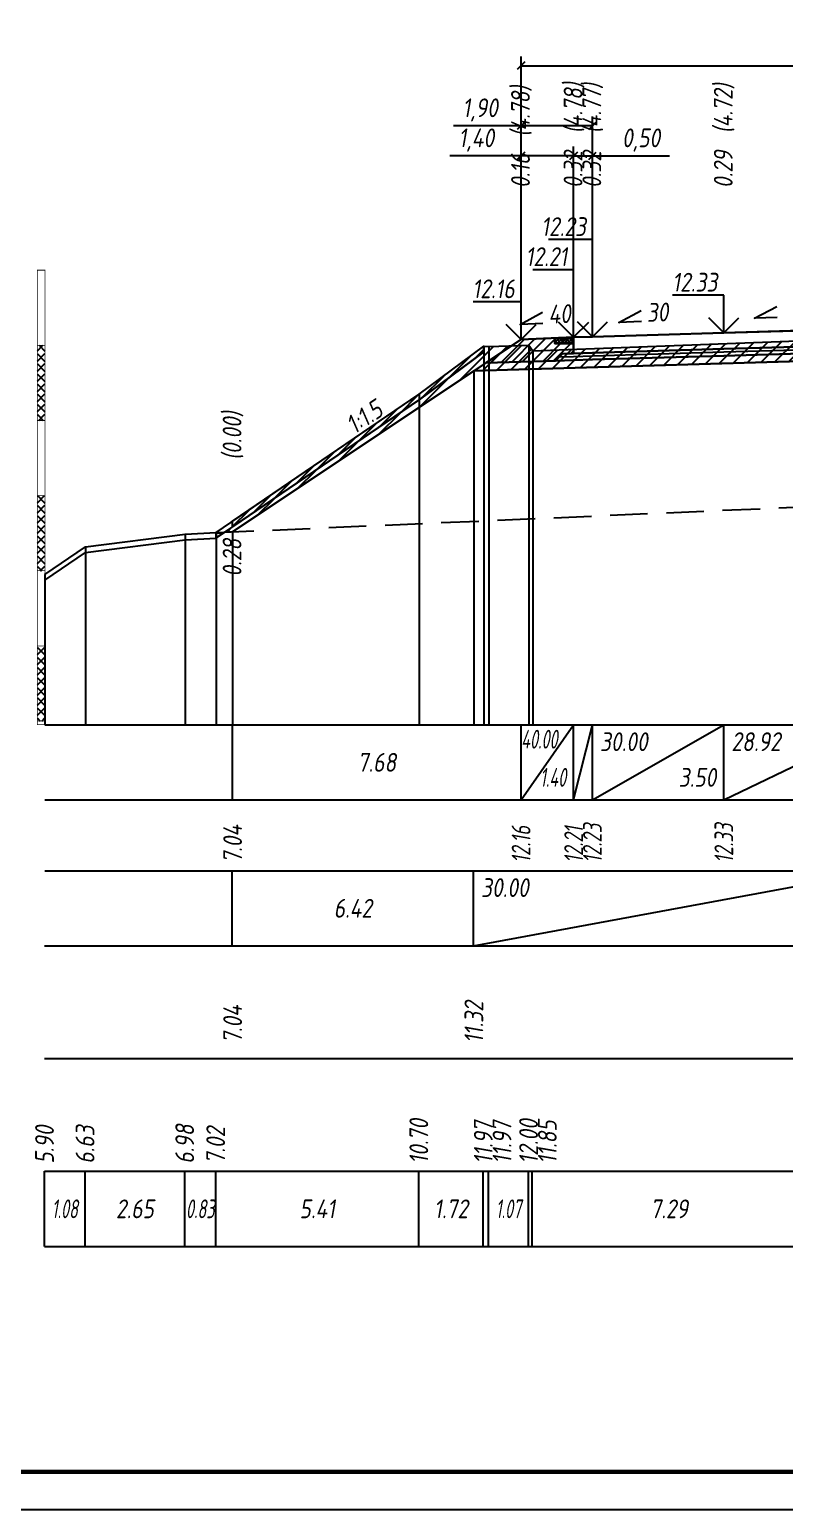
# Model space of a CAD drawing. Extents: x -717 to 1451, y -133302 to 233.
# Drawn here: x 78 to 178.5, y -99532.4 to -99335.5 of the extents above; entities that cross this region are included whole.
import ezdxf
from ezdxf.enums import TextEntityAlignment as Align

# ---------------------------------------------------------------- set-up
doc = ezdxf.new("R2010")
doc.units = 0
doc.linetypes.add('штриховая', pattern=[0.75, 0.5, -0.25])
for name, color, linetype in [('Интерполированный поперечник', 2, 'Continuous'), ('Код_510', 7, 'Continuous'), ('Код_514', 1, 'Continuous'), ('Код_516', 1, 'Continuous'), ('Контур_0', 7, 'Continuous'), ('Контур_2521', 7, 'Continuous'), ('Контур_2564', 7, 'Continuous'), ('Контур_2660', 7, 'Continuous'), ('Контур_2665', 7, 'Continuous'), ('Контур_400', 7, 'Continuous'), ('Контур_508', 7, 'Continuous'), ('Контур_512', 7, 'Continuous'), ('Контур_513', 7, 'Continuous'), ('Контур_818', 7, 'Continuous'), ('Красный поперечник', 1, 'Continuous'), ('Линейка абсолютных высот', 7, 'Continuous'), ('Объём_2501', 7, 'Continuous'), ('Объём_2564', 7, 'Continuous'), ('Объём_2650', 7, 'Continuous'), ('Объём_2660', 7, 'Continuous'), ('Объём_2661', 7, 'Continuous'), ('Объём_2665', 7, 'Continuous'), ('Объём_2666', 7, 'Continuous'), ('Объём_2667', 7, 'Continuous'), ('Объём_2668', 7, 'Continuous'), ('Объём_2669', 7, 'Continuous'), ('Объём_2675', 7, 'Continuous'), ('Откосы', 7, 'Continuous'), ('Отметки покрытия', 7, 'Continuous'), ('Рабочие отметки', 7, 'Continuous'), ('Рабочие отметки доп.', 7, 'Continuous'), ('Таблица', 7, 'Continuous'), ('Уклоны проезжей части', 7, 'Continuous'), ('Черный поперечник', 3, 'Continuous')]:
    doc.layers.add(name, color=color, linetype=linetype)
for name, color, linetype, true_color in [('Контур_2540', 2, 'Continuous', 0xffff00), ('Контур_2560', 2, 'Continuous', 0xffff00), ('Контур_2561', 7, 'Continuous', 0xff8040), ('Контур_2562', 3, 'Continuous', 0x00ff00), ('Контур_2563', 7, 'Continuous', 0xff8000), ('Контур_2570', 7, 'Continuous', 0x80ff00), ('Контур_2736', 4, 'Continuous', 0x00ffff), ('Контур_2737', 4, 'Continuous', 0x00ffff), ('Контур_2738', 4, 'Continuous', 0x00ffff), ('Контур_2739', 4, 'Continuous', 0x00ffff), ('Контур_2741', 4, 'Continuous', 0x00ffff), ('Контур_2742', 4, 'Continuous', 0x00ffff), ('Контур_2743', 4, 'Continuous', 0x00ffff), ('Контур_2744', 7, 'Continuous', 0xa4ffff), ('Контур_2745', 7, 'Continuous', 0xa4ffff), ('Контур_2747', 4, 'Continuous', 0x00ffff), ('Контур_2748', 4, 'Continuous', 0x00ffff), ('Контур_2749', 4, 'Continuous', 0x00ffff), ('Контур_2750', 4, 'Continuous', 0x00ffff), ('Контур_2751', 4, 'Continuous', 0x00ffff), ('Контур_2752', 4, 'Continuous', 0x00ffff), ('Контур_402', 7, 'Continuous', 0xff6464), ('Контур_703', 4, 'Continuous', 0x00ffff), ('Контур_705', 4, 'Continuous', 0x00ffff), ('Контур_707', 4, 'Continuous', 0x00ffff), ('Контур_720', 131, 'Continuous', 0xaaffff), ('Объём_2500', 7, 'Continuous', 0xc0c0c0), ('Объём_2520', 7, 'Continuous', 0x80ffff), ('Объём_2540', 2, 'Continuous', 0xffff00), ('Объём_2560', 2, 'Continuous', 0xffff00), ('Объём_2561', 7, 'Continuous', 0xff8040), ('Объём_2562', 3, 'Continuous', 0x00ff00), ('Объём_2563', 7, 'Continuous', 0xff8000), ('Объём_2570', 7, 'Continuous', 0x80ff00), ('Объём_2580', 3, 'Continuous', 0x00ff00), ('Объём_2600', 7, 'Continuous', 0x808000)]:
    doc.layers.add(name, color=color, linetype=linetype, true_color=true_color)
doc.styles.get("Standard").update_dxf_attribs({"font": 'txt', "height": 2.5})
doc.styles.add('М', font='romand.shx', dxfattribs={"width": 0.8, "oblique": 10, "height": 2.5})
doc.dimstyles.new('ISO-25', dxfattribs={"dimtxt": 2.5, "dimasz": 2.5, "dimexe": 1.25, "dimexo": 0.625, "dimtad": 1, "dimtxsty": 'Standard', "dimcen": 2.5, "dimadec": 0, "dimazin": 0, "dimtfac": 1, "dimtmove": 0, "dimatfit": 3, "dimfxl": 1, "dimarcsym": 0})
pattern_1 = [(45.0000013, (0, 0), (-0.67351924, 0.673519211), []), (135.0000003, (0, 0), (-0.673519222, -0.67351923), [])]

# ---------------------------------------------------------------- blocks, each defined once
blk = doc.blocks.new('_Oblique')
at = {"color": 0, "linetype": 'ByBlock', "lineweight": -2}
blk.add_line((-0.5, -0.5), (0.5, 0.5), dxfattribs=at)
blk = doc.blocks.new('*D1987')
at = {"color": 0, "lineweight": -2, "transparency": 16777216}
for p, q in [((143.41, -99352.29), (133.91, -99352.29)), ((143.41, -99376.15), (143.41, -99351.04)), ((150.41, -99352.29), (143.41, -99352.29)), ((150.41, -99375.87), (150.41, -99351.04))]:
    blk.add_line(p, q, dxfattribs=at)
at = {"layer": 'Defpoints', "color": 0, "transparency": 16777216}
for p in [(150.41, -99352.29), (143.41, -99376.77), (150.41, -99376.49)]:
    blk.add_point(p, dxfattribs=at)
at = {"color": 0, "lineweight": -2, "transparency": 16777216, "rotation": 180}
blk.add_blockref('_Oblique', (143.41, -99352.29), dxfattribs=at)
at = {"color": 0, "lineweight": -2, "transparency": 16777216}
blk.add_blockref('_Oblique', (150.41, -99352.29), dxfattribs=at)
at = {"color": 0, "transparency": 16777216, "insert": (137.45, -99350.18), "char_height": 2.5, "width": 8.75, "attachment_point": 5, "style": 'М'}
blk.add_mtext('1,40', dxfattribs=at)
blk = doc.blocks.new('*D1989')
at = {"color": 0, "lineweight": -2, "transparency": 16777216}
for p, q in [((150.41, -99375.87), (150.41, -99351.04)), ((150.41, -99352.29), (152.91, -99352.29)), ((152.91, -99375.79), (152.91, -99351.04)), ((152.91, -99352.29), (163.16, -99352.29))]:
    blk.add_line(p, q, dxfattribs=at)
at = {"layer": 'Defpoints', "color": 0, "transparency": 16777216}
for p in [(152.91, -99352.29), (150.41, -99376.49), (152.91, -99376.42)]:
    blk.add_point(p, dxfattribs=at)
at = {"color": 0, "lineweight": -2, "transparency": 16777216, "rotation": 180}
blk.add_blockref('_Oblique', (150.41, -99352.29), dxfattribs=at)
at = {"color": 0, "lineweight": -2, "transparency": 16777216}
blk.add_blockref('_Oblique', (152.91, -99352.29), dxfattribs=at)
at = {"color": 0, "transparency": 16777216, "insert": (159.39, -99350.18), "char_height": 2.5, "width": 9.1667, "attachment_point": 5, "style": 'М'}
blk.add_mtext('0,50', dxfattribs=at)
blk = doc.blocks.new('*D1992')
at = {"color": 0, "lineweight": -2, "transparency": 16777216}
for p, q in [((143.41, -99348.29), (134.42, -99348.29)), ((143.41, -99376.15), (143.41, -99347.04)), ((152.91, -99348.29), (143.41, -99348.29)), ((152.91, -99375.79), (152.91, -99347.04))]:
    blk.add_line(p, q, dxfattribs=at)
at = {"layer": 'Defpoints', "color": 0, "transparency": 16777216}
for p in [(152.91, -99348.29), (143.41, -99376.77), (152.91, -99376.42)]:
    blk.add_point(p, dxfattribs=at)
at = {"color": 0, "lineweight": -2, "transparency": 16777216, "rotation": 180}
blk.add_blockref('_Oblique', (143.41, -99348.29), dxfattribs=at)
at = {"color": 0, "lineweight": -2, "transparency": 16777216}
blk.add_blockref('_Oblique', (152.91, -99348.29), dxfattribs=at)
at = {"color": 0, "transparency": 16777216, "insert": (137.96, -99346.18), "char_height": 2.5, "width": 8.75, "attachment_point": 5, "style": 'М'}
blk.add_mtext('1,90', dxfattribs=at)
blk = doc.blocks.new('*D1993')
at = {"color": 0, "lineweight": -2, "transparency": 16777216}
for p, q in [((143.41, -99376.15), (143.41, -99339.04)), ((143.41, -99340.29), (238.91, -99340.29)), ((238.91, -99373.26), (238.91, -99339.04))]:
    blk.add_line(p, q, dxfattribs=at)
at = {"layer": 'Defpoints', "color": 0, "transparency": 16777216}
for p in [(238.91, -99340.29), (238.91, -99373.88), (143.41, -99376.77)]:
    blk.add_point(p, dxfattribs=at)
at = {"color": 0, "lineweight": -2, "transparency": 16777216, "rotation": 180}
blk.add_blockref('_Oblique', (143.41, -99340.29), dxfattribs=at)
at = {"color": 0, "lineweight": -2, "transparency": 16777216}
blk.add_blockref('_Oblique', (238.91, -99340.29), dxfattribs=at)
at = {"color": 0, "transparency": 16777216, "insert": (191.16, -99338.18), "char_height": 2.5, "width": 10.4167, "attachment_point": 5, "style": 'М'}
blk.add_mtext('19,10', dxfattribs=at)

msp = doc.modelspace()

# ---------------------------------------------------------------- hatches: boundary and pattern name
h = msp.add_hatch()
h.set_pattern_fill('ANSI37', color=256, scale=0.1)
h.set_pattern_definition([(45, (149.15967, -99376.75666), (-0.22451, 0.22451), []), (135, (149.15967, -99376.75666), (-0.22451, -0.22451), [])])
h.paths.add_polyline_path([(147.91, -99376.532), (147.91, -99377.26), (150.41, -99377.26), (150.41, -99376.432), (149.152, -99376.757)])
at = {"layer": 'Линейка абсолютных высот'}
h = msp.add_hatch(dxfattribs=at)
h.set_pattern_fill('ANSI37', scale=0.3, style=0)
h.set_pattern_definition(pattern_1)
h.paths.add_polyline_path([(80, -99387.499), (80, -99377.499), (79, -99377.499), (79, -99387.499)])
h = msp.add_hatch(dxfattribs=at)
h.set_pattern_fill('ANSI37', scale=0.3, style=0)
h.set_pattern_definition(pattern_1)
h.paths.add_polyline_path([(80, -99407.499), (80, -99397.499), (79, -99397.499), (79, -99407.499)])
h = msp.add_hatch(dxfattribs=at)
h.set_pattern_fill('ANSI37', scale=0.3, style=0)
h.set_pattern_definition(pattern_1)
h.paths.add_polyline_path([(80, -99427.499), (80, -99417.499), (79, -99417.499), (79, -99427.499)])
at = {"layer": 'Объём_2563'}
h = msp.add_hatch(dxfattribs=at)
h.set_pattern_fill('ANSI31', color=256, scale=0.3)
h.paths.add_polyline_path([(148.91, -99378.627), (150.41, -99378.582), (150.41, -99377.26), (147.91, -99377.26), (147.91, -99376.532), (143.41, -99376.712), (138.729, -99379.832), (147.982, -99379.554)])
at = {"layer": 'Объём_2570'}
h = msp.add_hatch(dxfattribs=at)
h.set_pattern_fill('ANSI31', color=256, scale=0.2)
h.paths.add_polyline_path([(138.428, -99378.376), (129.844, -99384.771), (105, -99401.655), (105, -99400.905), (129.844, -99384.021), (138.428, -99377.626)])
at = {"layer": 'Объём_2600'}
h = msp.add_hatch(dxfattribs=at)
h.set_pattern_fill('ANSI31', color=6, scale=0.4)
h.paths.add_polyline_path([(129.844, -99384.771), (138.428, -99378.376), (138.428, -99377.626), (139.103, -99377.636), (144.46, -99377.499), (144.96, -99378.249), (181.402, -99376.879), (187.5, -99376.639), (191.16, -99376.523), (191.16, -99379.282), (137.123, -99380.903), (105, -99402.318), (103.957, -99402.364)])
h = msp.add_hatch(dxfattribs=at)
h.set_pattern_fill('HONEY', color=5, scale=0.3)
h.paths.add_polyline_path([(102.817, -99403.139), (102.817, -99402.414), (103.957, -99402.364)])

# ---------------------------------------------------------------- linework, layer by layer
at = {"flags": 128}
msp.add_lwpolyline([(-30.054, -99532.421), (389.946, -99532.421), (389.946, -99235.421), (-30.054, -99235.421)], close=True, dxfattribs=at)
at = {"const_width": 0.6, "flags": 128}
msp.add_lwpolyline([(-10.054, -99527.421), (384.946, -99527.421), (384.946, -99240.421), (-10.054, -99240.421)], close=True, dxfattribs=at)
msp.add_lwpolyline([(147.91, -99376.532), (147.91, -99377.26), (150.41, -99377.26), (150.41, -99376.432), (149.152, -99376.757), (147.91, -99376.532)])
at = {"layer": 'Интерполированный поперечник', "linetype": 'штриховая', "ltscale": 10, "flags": 128}
msp.add_lwpolyline([(102.817, -99402.414), (287.485, -99394.322)], dxfattribs=at)
at = {"layer": 'Код_510'}
for p, q in [((79.946, -99497.421), (79.946, -99487.421)), ((85.343, -99497.421), (85.343, -99487.421)), ((98.615, -99497.421), (98.615, -99487.421)), ((102.743, -99497.421), (102.743, -99487.421)), ((129.79, -99497.421), (129.79, -99487.421)), ((138.374, -99497.421), (138.374, -99487.421)), ((139.049, -99497.421), (139.049, -99487.421)), ((144.406, -99497.421), (144.406, -99487.421)), ((144.906, -99497.421), (144.906, -99487.421))]:
    msp.add_line(p, q, dxfattribs=at)
at = {"layer": 'Код_514'}
for p, q in [((105, -99438), (105, -99428)), ((143.41, -99438), (143.41, -99428)), ((143.41, -99438), (150.41, -99428)), ((150.41, -99438), (150.41, -99428)), ((150.41, -99438), (152.91, -99428)), ((152.91, -99438), (152.91, -99428)), ((152.91, -99438), (170.41, -99428)), ((170.41, -99438), (170.41, -99428)), ((170.41, -99438), (191.16, -99428))]:
    msp.add_line(p, q, dxfattribs=at)
at = {"layer": 'Код_516'}
for p, q in [((104.946, -99457.421), (104.946, -99447.421)), ((137.069, -99457.421), (137.069, -99447.421)), ((137.069, -99457.421), (191.105, -99447.421))]:
    msp.add_line(p, q, dxfattribs=at)
at = {"layer": 'Контур_0', "flags": 128}
for points in [[(191.16, -99375.232), (170.41, -99375.832), (152.91, -99376.357), (152.91, -99376.357), (152.91, -99376.357), (152.91, -99376.357), (152.91, -99376.357), (150.41, -99376.432), (150.41, -99378.582), (152.91, -99378.507), (152.91, -99378.507), (152.91, -99378.507), (152.91, -99378.507), (152.91, -99378.507), (152.91, -99378.507), (170.41, -99377.982), (191.16, -99377.382), (191.16, -99375.232)], [(143.41, -99376.712), (105, -99402.318), (105, -99402.318), (105, -99402.318), (105, -99402.318), (105, -99402.318), (105, -99402.318), (105, -99402.318), (105, -99402.318), (105, -99402.318), (105, -99402.318), (105, -99402.318), (105, -99402.318), (105, -99402.318), (105, -99402.318), (105, -99402.318)], [(143.41, -99376.712), (105, -99402.318), (105, -99402.318), (105, -99402.318), (105, -99402.318), (105, -99402.318), (105, -99402.318), (105, -99402.318), (105, -99402.318), (105, -99402.318), (105, -99402.318), (105, -99402.318), (105, -99402.318), (105, -99402.318), (105, -99402.318), (105, -99402.318), (105, -99402.318), (105, -99402.318), (105, -99402.318), (105, -99402.318), (105, -99402.318), (105, -99402.318), (105, -99402.318), (105, -99402.318), (105, -99402.318), (105, -99402.318), (105, -99402.318), (105, -99402.318), (105, -99402.318), (105, -99402.318)], [(143.41, -99376.712), (143.41, -99376.712)], [(191.16, -99377.382), (170.41, -99377.982), (152.91, -99378.507), (152.91, -99378.507), (152.91, -99378.507), (152.91, -99378.507), (152.91, -99378.507), (152.91, -99378.507), (150.41, -99378.582), (148.91, -99378.627), (147.982, -99379.554), (150.41, -99379.482), (152.91, -99379.407), (152.91, -99379.407), (152.91, -99379.407), (152.91, -99379.407), (152.91, -99379.407), (152.91, -99379.407), (170.41, -99378.882), (191.16, -99378.282), (191.16, -99377.382)], [(138.729, -99379.832), (147.982, -99379.554), (148.91, -99378.627), (150.41, -99378.582)]]:
    msp.add_lwpolyline(points, dxfattribs=at)
at = {"layer": 'Контур_2521', "color": 250, "flags": 128}
msp.add_lwpolyline([(191.16, -99377.832), (170.41, -99378.432), (152.91, -99378.957), (152.91, -99378.957), (152.91, -99378.957), (152.91, -99378.957), (152.91, -99378.957), (152.91, -99378.957), (150.41, -99379.032), (148.446, -99379.091)], dxfattribs=at)
at = {"layer": 'Контур_2540', "flags": 128}
msp.add_lwpolyline([(170.41, -99378.882), (152.91, -99379.407), (150.41, -99379.482), (147.982, -99379.554), (138.729, -99379.832), (137.123, -99380.903), (191.16, -99379.282), (191.16, -99378.282), (170.41, -99378.882)], dxfattribs=at)
at = {"layer": 'Контур_2560', "flags": 128}
msp.add_lwpolyline([(143.41, -99376.712), (143.41, -99376.712), (143.41, -99376.712), (150.41, -99376.432)], dxfattribs=at)
at = {"layer": 'Контур_2561', "flags": 128}
msp.add_lwpolyline([(150.41, -99376.432), (150.41, -99376.432), (143.41, -99376.712), (143.41, -99376.712), (150.41, -99376.432)], dxfattribs=at)
at = {"layer": 'Контур_2562', "flags": 128}
msp.add_lwpolyline([(143.41, -99376.712), (143.41, -99376.712), (143.41, -99376.712), (143.41, -99376.712), (143.41, -99376.712)], dxfattribs=at)
at = {"layer": 'Контур_2563', "flags": 128}
msp.add_lwpolyline([(148.91, -99378.627), (150.41, -99378.582), (150.41, -99376.432), (143.41, -99376.712), (138.729, -99379.832), (147.982, -99379.554), (148.91, -99378.627)], dxfattribs=at)
at = {"layer": 'Контур_2564', "flags": 128}
msp.add_lwpolyline([(143.41, -99376.712), (150.41, -99376.432)], dxfattribs=at)
at = {"layer": 'Контур_2570', "flags": 128}
msp.add_lwpolyline([(80, -99408.75), (85.397, -99405.076), (98.669, -99403.37), (102.797, -99403.152), (102.797, -99403.152), (129.844, -99384.771), (138.428, -99378.376), (138.428, -99377.626), (139.103, -99377.636), (144.46, -99377.499), (144.96, -99378.249), (181.402, -99376.879), (187.5, -99376.639), (191.16, -99376.523), (193.715, -99376.442), (230.062, -99375.235), (230.562, -99374.86), (231.915, -99374.86), (239.259, -99374.724), (246.959, -99378.224), (287.524, -99394.316), (295.76, -99394.296)], dxfattribs=at)
at = {"layer": 'Контур_2660', "flags": 128}
msp.add_lwpolyline([(137.123, -99380.903), (191.16, -99379.282)], dxfattribs=at)
at = {"layer": 'Контур_2665', "flags": 128}
msp.add_lwpolyline([(143.41, -99376.712), (143.41, -99376.712)], dxfattribs=at)
at = {"layer": 'Контур_2736', "flags": 128}
msp.add_lwpolyline([(143.41, -99376.712), (105, -99402.318)], dxfattribs=at)
at = {"layer": 'Контур_2737', "flags": 128}
msp.add_lwpolyline([(105, -99402.318), (105, -99402.318)], dxfattribs=at)
at = {"layer": 'Контур_2738', "flags": 128}
msp.add_lwpolyline([(105, -99402.318), (105, -99402.318)], dxfattribs=at)
at = {"layer": 'Контур_2739', "flags": 128}
msp.add_lwpolyline([(105, -99402.318), (105, -99402.318)], dxfattribs=at)
at = {"layer": 'Контур_2741', "flags": 128}
msp.add_lwpolyline([(105, -99402.318), (105, -99402.318)], dxfattribs=at)
at = {"layer": 'Контур_2742', "flags": 128}
msp.add_lwpolyline([(105, -99402.318), (105, -99402.318)], dxfattribs=at)
at = {"layer": 'Контур_2743', "flags": 128}
msp.add_lwpolyline([(105, -99402.318), (105, -99402.318)], dxfattribs=at)
at = {"layer": 'Контур_2744', "flags": 128}
msp.add_lwpolyline([(105, -99402.318), (105, -99402.318)], dxfattribs=at)
msp.add_lwpolyline([(105, -99402.318), (105, -99402.318)], dxfattribs=at)
msp.add_lwpolyline([(105, -99402.318), (105, -99402.318)], dxfattribs=at)
msp.add_lwpolyline([(105, -99402.318), (105, -99402.318)], dxfattribs=at)
msp.add_lwpolyline([(105, -99402.318), (105, -99402.318)], dxfattribs=at)
msp.add_lwpolyline([(105, -99402.318), (105, -99402.318)], dxfattribs=at)
at = {"layer": 'Контур_2745', "flags": 128}
msp.add_lwpolyline([(105, -99402.318), (105, -99402.318)], dxfattribs=at)
msp.add_lwpolyline([(105, -99402.318), (105, -99402.318)], dxfattribs=at)
msp.add_lwpolyline([(105, -99402.318), (105, -99402.318)], dxfattribs=at)
msp.add_lwpolyline([(105, -99402.318), (105, -99402.318)], dxfattribs=at)
msp.add_lwpolyline([(105, -99402.318), (105, -99402.318)], dxfattribs=at)
msp.add_lwpolyline([(105, -99402.318), (105, -99402.318)], dxfattribs=at)
at = {"layer": 'Контур_2747', "flags": 128}
msp.add_lwpolyline([(105, -99402.318), (105, -99402.318)], dxfattribs=at)
at = {"layer": 'Контур_2748', "flags": 128}
msp.add_lwpolyline([(105, -99402.318), (105, -99402.318)], dxfattribs=at)
at = {"layer": 'Контур_2749', "flags": 128}
msp.add_lwpolyline([(105, -99402.318), (105, -99402.318)], dxfattribs=at)
at = {"layer": 'Контур_2750', "flags": 128}
msp.add_lwpolyline([(105, -99402.318), (105, -99402.318)], dxfattribs=at)
at = {"layer": 'Контур_2751', "flags": 128}
msp.add_lwpolyline([(105, -99402.318), (105, -99402.318)], dxfattribs=at)
at = {"layer": 'Контур_2752', "flags": 128}
msp.add_lwpolyline([(105, -99402.318), (105, -99402.318)], dxfattribs=at)
at = {"layer": 'Контур_400', "flags": 128}
msp.add_lwpolyline([(150.41, -99376.432), (152.91, -99376.357), (152.91, -99376.357), (152.91, -99376.357), (152.91, -99376.357), (152.91, -99376.357), (152.91, -99376.357), (170.41, -99375.832), (191.16, -99375.232)], dxfattribs=at)
at = {"layer": 'Контур_402', "flags": 128}
msp.add_lwpolyline([(137.123, -99380.903), (191.16, -99379.282), (249.736, -99381.039)], dxfattribs=at)
at = {"layer": 'Контур_508', "flags": 128}
msp.add_lwpolyline([(105, -99402.318), (137.123, -99380.903), (191.16, -99379.282), (249.736, -99381.039), (270.76, -99395.055)], dxfattribs=at)
at = {"layer": 'Контур_512', "flags": 128}
msp.add_lwpolyline([(105, -99402.318), (137.123, -99380.903), (191.16, -99379.282), (249.736, -99381.039), (270.76, -99395.055)], dxfattribs=at)
at = {"layer": 'Контур_513', "flags": 128}
msp.add_lwpolyline([(105, -99402.318), (137.123, -99380.903), (191.16, -99379.282), (249.736, -99381.039), (270.76, -99395.055)], dxfattribs=at)
at = {"layer": 'Контур_703', "flags": 128}
for points in [[(143.41, -99376.712), (105, -99402.318)], [(105, -99402.318), (105, -99402.318)]]:
    msp.add_lwpolyline(points, dxfattribs=at)
at = {"layer": 'Контур_705', "flags": 128}
msp.add_lwpolyline([(105, -99402.318), (105, -99402.318)], dxfattribs=at)
at = {"layer": 'Контур_707', "flags": 128}
msp.add_lwpolyline([(105, -99402.318), (105, -99402.318)], dxfattribs=at)
at = {"layer": 'Контур_720', "flags": 128}
msp.add_lwpolyline([(105, -99402.318), (105, -99402.318)], dxfattribs=at)
at = {"layer": 'Контур_818', "flags": 128}
msp.add_lwpolyline([(105, -99401.655), (129.844, -99384.771), (138.428, -99378.376), (138.428, -99377.626), (139.103, -99377.636), (144.46, -99377.499), (144.96, -99378.249), (181.402, -99376.879), (187.5, -99376.639), (191.16, -99376.523), (193.715, -99376.442), (230.062, -99375.235), (230.562, -99374.86), (231.915, -99374.86), (239.259, -99374.724), (246.959, -99378.224), (270.76, -99387.665)], dxfattribs=at)
at = {"layer": 'Красный поперечник'}
for p, q in [((152.91, -99376.357), (170.41, -99375.832)), ((170.41, -99375.832), (191.16, -99375.232)), ((105, -99402.318), (143.41, -99376.712)), ((143.41, -99376.712), (150.41, -99376.432)), ((150.41, -99376.432), (152.91, -99376.357)), ((137.123, -99380.903), (137.123, -99428)), ((105, -99402.318), (105, -99428))]:
    msp.add_line(p, q, dxfattribs=at)
at = {"layer": 'Линейка абсолютных высот', "color": 7, "const_width": 0.1, "flags": 128}
for points in [[(80, -99377.499), (80, -99367.499), (79, -99367.499), (79, -99377.499), (80, -99377.499)], [(80, -99387.499), (80, -99377.499), (79, -99377.499), (79, -99387.499), (80, -99387.499)], [(80, -99397.499), (80, -99387.499), (79, -99387.499), (79, -99397.499), (80, -99397.499)], [(80, -99407.499), (80, -99397.499), (79, -99397.499), (79, -99407.499), (80, -99407.499)], [(80, -99417.499), (80, -99407.499), (79, -99407.499), (79, -99417.499), (80, -99417.499)], [(80, -99427.499), (80, -99417.499), (79, -99417.499), (79, -99427.499), (80, -99427.499)], [(80, -99428), (80, -99427.499), (79, -99427.499), (79, -99428), (80, -99428)]]:
    msp.add_lwpolyline(points, dxfattribs=at)
at = {"layer": 'Объём_2500', "flags": 128}
msp.add_lwpolyline([(191.16, -99375.232), (170.41, -99375.832), (152.91, -99376.357), (152.91, -99376.357), (152.91, -99376.357), (152.91, -99376.357), (152.91, -99376.357), (150.41, -99376.432), (150.41, -99378.582), (152.91, -99378.507), (152.91, -99378.507), (152.91, -99378.507), (152.91, -99378.507), (152.91, -99378.507), (152.91, -99378.507), (170.41, -99377.982), (191.16, -99377.382), (191.16, -99375.232)], dxfattribs=at)
at = {"layer": 'Объём_2501', "flags": 128}
msp.add_lwpolyline([(150.41, -99376.432), (152.91, -99376.357), (152.91, -99376.357), (152.91, -99376.357), (152.91, -99376.357), (152.91, -99376.357), (152.91, -99376.357), (170.41, -99375.832), (191.16, -99375.232)], dxfattribs=at)
at = {"layer": 'Объём_2520', "color": 250, "flags": 128}
msp.add_lwpolyline([(191.16, -99377.382), (170.41, -99377.982), (152.91, -99378.507), (152.91, -99378.507), (152.91, -99378.507), (152.91, -99378.507), (152.91, -99378.507), (152.91, -99378.507), (150.41, -99378.582), (148.91, -99378.627), (147.982, -99379.554), (150.41, -99379.482), (152.91, -99379.407), (152.91, -99379.407), (152.91, -99379.407), (152.91, -99379.407), (152.91, -99379.407), (152.91, -99379.407), (170.41, -99378.882), (191.16, -99378.282), (191.16, -99377.382)], dxfattribs=at)
at = {"layer": 'Объём_2540', "flags": 128}
msp.add_lwpolyline([(170.41, -99378.882), (152.91, -99379.407), (150.41, -99379.482), (147.982, -99379.554), (138.729, -99379.832), (137.123, -99380.903), (191.16, -99379.282), (191.16, -99378.282), (170.41, -99378.882)], dxfattribs=at)
at = {"layer": 'Объём_2560', "flags": 128}
msp.add_lwpolyline([(143.41, -99376.712), (143.41, -99376.712), (143.41, -99376.712), (150.41, -99376.432)], dxfattribs=at)
at = {"layer": 'Объём_2561', "flags": 128}
msp.add_lwpolyline([(150.41, -99376.432), (150.41, -99376.432), (143.41, -99376.712), (143.41, -99376.712), (150.41, -99376.432)], dxfattribs=at)
at = {"layer": 'Объём_2562', "flags": 128}
msp.add_lwpolyline([(143.41, -99376.712), (143.41, -99376.712), (143.41, -99376.712), (143.41, -99376.712), (143.41, -99376.712)], dxfattribs=at)
at = {"layer": 'Объём_2563', "color": 250, "flags": 128}
msp.add_lwpolyline([(148.91, -99378.627), (150.41, -99378.582), (150.41, -99377.26), (147.91, -99377.26), (147.91, -99376.532), (143.41, -99376.712), (138.729, -99379.832), (147.982, -99379.554), (148.91, -99378.627)], dxfattribs=at)
at = {"layer": 'Объём_2564', "flags": 128}
msp.add_lwpolyline([(143.41, -99376.712), (150.41, -99376.432)], dxfattribs=at)
at = {"layer": 'Объём_2570', "flags": 128}
msp.add_lwpolyline([(138.428, -99378.376), (129.844, -99384.771), (105, -99401.655), (105, -99400.905), (129.844, -99384.021), (138.428, -99377.626), (138.428, -99378.376), (138.428, -99378.376)], dxfattribs=at)
at = {"layer": 'Объём_2580', "flags": 128}
msp.add_lwpolyline([(143.41, -99376.712), (143.41, -99376.712)], dxfattribs=at)
at = {"layer": 'Объём_2600', "color": 5, "flags": 128}
msp.add_lwpolyline([(102.817, -99403.139), (102.817, -99402.414), (103.957, -99402.364), (102.817, -99403.139), (102.817, -99403.139)], dxfattribs=at)
at = {"layer": 'Объём_2650', "color": 6, "flags": 128}
msp.add_lwpolyline([(129.844, -99384.771), (138.428, -99378.376), (138.428, -99377.626), (139.103, -99377.636), (144.46, -99377.499), (144.96, -99378.249), (181.402, -99376.879), (187.5, -99376.639), (191.16, -99376.523), (191.16, -99379.282), (137.123, -99380.903), (105, -99402.318), (103.957, -99402.364), (129.844, -99384.771), (129.844, -99384.771)], dxfattribs=at)
at = {"layer": 'Объём_2660', "flags": 128}
msp.add_lwpolyline([(137.123, -99380.903), (191.16, -99379.282)], dxfattribs=at)
at = {"layer": 'Объём_2661', "flags": 128}
msp.add_lwpolyline([(143.41, -99376.712), (105, -99402.318)], dxfattribs=at)
at = {"layer": 'Объём_2665', "flags": 128}
msp.add_lwpolyline([(143.41, -99376.712), (143.41, -99376.712)], dxfattribs=at)
at = {"layer": 'Объём_2666', "flags": 128}
msp.add_lwpolyline([(143.41, -99376.712), (105, -99402.318)], dxfattribs=at)
at = {"layer": 'Объём_2667', "flags": 128}
msp.add_lwpolyline([(105, -99402.318), (105, -99402.318)], dxfattribs=at)
msp.add_lwpolyline([(105, -99402.318), (105, -99402.318)], dxfattribs=at)
at = {"layer": 'Объём_2668', "flags": 128}
msp.add_lwpolyline([(105, -99402.318), (105, -99402.318)], dxfattribs=at)
msp.add_lwpolyline([(105, -99402.318), (105, -99402.318)], dxfattribs=at)
at = {"layer": 'Объём_2669', "flags": 128}
msp.add_lwpolyline([(105, -99402.318), (105, -99402.318)], dxfattribs=at)
msp.add_lwpolyline([(105, -99402.318), (105, -99402.318)], dxfattribs=at)
at = {"layer": 'Объём_2675', "flags": 128}
msp.add_lwpolyline([(105, -99402.318), (105, -99402.318)], dxfattribs=at)
msp.add_lwpolyline([(105, -99402.318), (105, -99402.318)], dxfattribs=at)
msp.add_lwpolyline([(105, -99402.318), (105, -99402.318)], dxfattribs=at)
msp.add_lwpolyline([(105, -99402.318), (105, -99402.318)], dxfattribs=at)
msp.add_lwpolyline([(105, -99402.318), (105, -99402.318)], dxfattribs=at)
msp.add_lwpolyline([(105, -99402.318), (105, -99402.318)], dxfattribs=at)
msp.add_lwpolyline([(105, -99402.318), (105, -99402.318)], dxfattribs=at)
msp.add_lwpolyline([(105, -99402.318), (105, -99402.318)], dxfattribs=at)
msp.add_lwpolyline([(105, -99402.318), (105, -99402.318)], dxfattribs=at)
msp.add_lwpolyline([(105, -99402.318), (105, -99402.318)], dxfattribs=at)
msp.add_lwpolyline([(105, -99402.318), (105, -99402.318)], dxfattribs=at)
msp.add_lwpolyline([(105, -99402.318), (105, -99402.318)], dxfattribs=at)
at = {"layer": 'Откосы', "color": 1, "flags": 128}
for points in [[(146.303, -99374.604), (143.306, -99374.724), (146.243, -99373.105)], [(159.424, -99374.351), (156.426, -99374.441), (159.379, -99372.852)], [(177.501, -99373.816), (174.502, -99373.903), (177.458, -99372.317)]]:
    msp.add_lwpolyline(points, dxfattribs=at)
at = {"layer": 'Отметки покрытия', "color": 1}
for p, q in [((152.91, -99363.432), (147.06, -99363.432)), ((152.91, -99376.357), (152.91, -99363.432)), ((150.41, -99367.432), (144.96, -99367.432)), ((150.41, -99376.432), (150.41, -99367.432)), ((143.41, -99371.712), (137.01, -99371.712)), ((143.41, -99376.712), (143.41, -99371.712)), ((170.41, -99370.832), (163.56, -99370.832)), ((170.41, -99375.832), (170.41, -99370.832)), ((170.41, -99375.832), (168.41, -99373.832)), ((170.41, -99375.832), (172.41, -99373.832)), ((143.41, -99376.712), (141.41, -99374.712)), ((143.41, -99376.712), (145.41, -99374.712)), ((150.41, -99376.432), (148.41, -99374.432)), ((150.41, -99376.432), (152.41, -99374.432)), ((152.91, -99376.357), (150.91, -99374.357)), ((152.91, -99376.357), (154.91, -99374.357))]:
    msp.add_line(p, q, dxfattribs=at)
at = {"layer": 'Таблица'}
for p, q in [((80, -99428), (295.76, -99428)), ((80, -99438), (295.76, -99438)), ((80, -99447.421), (295.76, -99447.421)), ((79.946, -99457.421), (295.705, -99457.421)), ((79.946, -99472.421), (295.705, -99472.421)), ((79.946, -99487.421), (295.705, -99487.421)), ((79.946, -99497.421), (295.705, -99497.421))]:
    msp.add_line(p, q, dxfattribs=at)
at = {"layer": 'Черный поперечник', "color": 7}
for p, q in [((138.428, -99377.626), (138.428, -99428)), ((139.103, -99377.636), (139.103, -99428)), ((144.46, -99377.499), (144.46, -99428)), ((144.96, -99378.249), (144.96, -99428)), ((129.844, -99384.021), (129.844, -99428)), ((98.669, -99402.62), (98.669, -99428)), ((102.797, -99402.402), (102.797, -99428)), ((85.397, -99404.326), (85.397, -99428)), ((80, -99408), (80, -99428))]:
    msp.add_line(p, q, dxfattribs=at)
at = {"layer": 'Черный поперечник', "flags": 128}
msp.add_lwpolyline([(80, -99408), (85.397, -99404.326), (98.669, -99402.62), (102.797, -99402.402), (129.844, -99384.021), (138.428, -99377.626), (139.103, -99377.636), (144.46, -99377.499), (144.96, -99378.249), (181.402, -99376.879), (187.5, -99376.639), (191.16, -99376.523), (193.715, -99376.442), (230.062, -99375.235), (230.562, -99374.86), (231.915, -99374.86), (239.259, -99374.724), (246.959, -99378.224), (287.524, -99394.316), (295.76, -99394.296)], dxfattribs=at)

# ---------------------------------------------------------------- texts
at = {"layer": 'Код_510', "style": 'М', "oblique": 10, "width": 0.8}
for s, p in [('10.70', (129.79, -99486.421)), ('11.97', (138.374, -99486.421)), ('11.97', (140.874, -99486.421)), ('12.00', (144.406, -99486.421)), ('11.85', (146.906, -99486.421)), ('5.90', (79.946, -99486.421)), ('6.63', (85.343, -99486.421)), ('6.98', (98.615, -99486.421)), ('7.02', (102.743, -99486.421))]:
    msp.add_text(s, height=2.5, rotation=90, dxfattribs=at).set_placement(p, align=Align.MIDDLE_LEFT)
at = {"layer": 'Код_510', "style": 'М', "oblique": 10}
for s, width, p in [('1.08', 0.6, (82.644, -99492.421)), ('2.65', 0.8, (91.979, -99492.421)), ('0.83', 0.6, (100.679, -99492.421)), ('5.41', 0.8, (116.266, -99492.421)), ('1.72', 0.8, (134.082, -99492.421)), ('1.07', 0.6, (141.728, -99492.421)), ('7.29', 0.8, (163.127, -99492.421))]:
    msp.add_text(s, height=2.5, dxfattribs=dict(at, width=width)).set_placement(p, align=Align.MIDDLE_CENTER)
at = {"layer": 'Код_514', "style": 'М', "oblique": 10}
for s, width, p in [('40.00', 0.6, (143.413, -99428.668)), ('30.00', 0.8, (153.91, -99429)), ('28.92', 0.8, (171.41, -99429))]:
    msp.add_text(s, height=2.5, dxfattribs=dict(at, width=width)).set_placement(p, align=Align.TOP_LEFT)
at = {"layer": 'Код_514', "style": 'М', "oblique": 10, "width": 0.8}
msp.add_text('7.68', height=2.5, dxfattribs=at).set_placement((124.205, -99433), align=Align.MIDDLE_CENTER)
at = {"layer": 'Код_514', "style": 'М', "oblique": 10}
for s, width, p in [('1.40', 0.6, (149.41, -99437)), ('3.50', 0.8, (169.41, -99437))]:
    msp.add_text(s, height=2.5, dxfattribs=dict(at, width=width)).set_placement(p, align=Align.BOTTOM_RIGHT)
for s, width, p in [('12.23', 0.7, (152.91, -99446.382)), ('12.33', 0.7, (170.41, -99446.382)), ('7.04', 0.8, (105, -99446.382)), ('12.16', 0.7, (143.41, -99446.382)), ('12.21', 0.7, (150.41, -99446.382))]:
    msp.add_text(s, height=2.5, rotation=90, dxfattribs=dict(at, width=width)).set_placement(p, align=Align.MIDDLE_LEFT)
at = {"layer": 'Код_516', "style": 'М', "oblique": 10, "width": 0.8}
msp.add_text('30.00', height=2.5, dxfattribs=at).set_placement((138.069, -99448.421), align=Align.TOP_LEFT)
msp.add_text('6.42', height=2.5, dxfattribs=at).set_placement((121.007, -99452.421), align=Align.MIDDLE_CENTER)
for s, p in [('11.32', (137.123, -99470.371)), ('7.04', (105, -99470.371))]:
    msp.add_text(s, height=2.5, rotation=90, dxfattribs=at).set_placement(p, align=Align.MIDDLE_LEFT)
at = {"layer": 'Отметки покрытия', "color": 1, "style": 'М', "oblique": 10, "width": 0.8}
for s, p in [('12.23', (152.051, -99363.7)), ('12.21', (149.551, -99367.7)), ('12.33', (169.551, -99371.1)), ('12.16', (142.551, -99371.98))]:
    msp.add_text(s, height=2.5, dxfattribs=at).set_placement(p, align=Align.BOTTOM_RIGHT)
at = {"layer": 'Рабочие отметки', "color": 1, "style": 'М', "oblique": 10, "width": 0.8}
for s, p in [('0.16', (143.332, -99356.572)), ('0.32', (150.332, -99356.572)), ('0.32', (152.832, -99356.572)), ('0.29', (170.332, -99356.572))]:
    msp.add_text(s, height=2.5, rotation=90, dxfattribs=at).set_placement(p, align=Align.MIDDLE_LEFT)
msp.add_text('0.28', height=2.5, rotation=90, dxfattribs=at).set_placement((104.922, -99403.249), align=Align.MIDDLE_RIGHT)
at = {"layer": 'Рабочие отметки доп.', "color": 1, "style": 'М', "oblique": 10, "width": 0.8}
for s, p in [('(4.78)', (150.332, -99349.272)), ('(4.77)', (152.832, -99349.272)), ('(4.72)', (170.332, -99349.272)), ('(4.78)', (143.332, -99349.722)), ('(0.00)', (104.922, -99392.749))]:
    msp.add_text(s, height=2.5, rotation=90, dxfattribs=at).set_placement(p, align=Align.MIDDLE_LEFT)
at = {"layer": 'Уклоны проезжей части', "color": 1, "style": 'М', "oblique": 10, "width": 0.8}
for s, rotation, p in [('40', 2.29061, (148.608, -99375.32)), ('30', 1.71836, (161.63, -99375.095)), ('1:1.5', 33.69007, (123.65, -99388.683))]:
    msp.add_text(s, height=2.5, rotation=rotation, dxfattribs=at).set_placement(p, align=Align.BOTTOM_CENTER)

# ---------------------------------------------------------------- dimensions: what is measured, and where the dimension line sits
at = {"color": 5}
dim = msp.add_linear_dim(base=(238.91, -99340.294), p1=(143.41, -99376.774), p2=(238.91, -99373.884), angle=180, dimstyle='ISO-25', override={"dimasz": 1, "dimlfac": 0.2, "dimzin": 0, "dimtxsty": 'М', "dimblk1": 'Oblique', "dimblk2": 'Oblique', "dimsah": 1}, dxfattribs=at)
dim.commit()
dim.dimension.update_dxf_attribs({"geometry": '*D1993', "text_midpoint": (191.16, -99338.181)})
for base, p1, p2, picture, middle in [((152.91, -99348.294), (143.41, -99376.774), (152.91, -99376.419), '*D1992', (137.962, -99348.294)), ((150.41, -99352.294), (143.41, -99376.774), (150.41, -99376.494), '*D1987', (137.452, -99352.294)), ((152.91, -99352.294), (150.41, -99376.494), (152.91, -99376.419), '*D1989', (159.394, -99352.294))]:
    dim = msp.add_linear_dim(base=base, p1=p1, p2=p2, angle=180, dimstyle='ISO-25', override={"dimasz": 1, "dimlfac": 0.2, "dimzin": 0, "dimtxsty": 'М', "dimblk1": 'Oblique', "dimblk2": 'Oblique', "dimsah": 1}, dxfattribs=at)
    dim.commit()
    dim.dimension.update_dxf_attribs({"geometry": picture, "text_midpoint": middle, "dimtype": 160})

doc.saveas('drawing.dxf')
